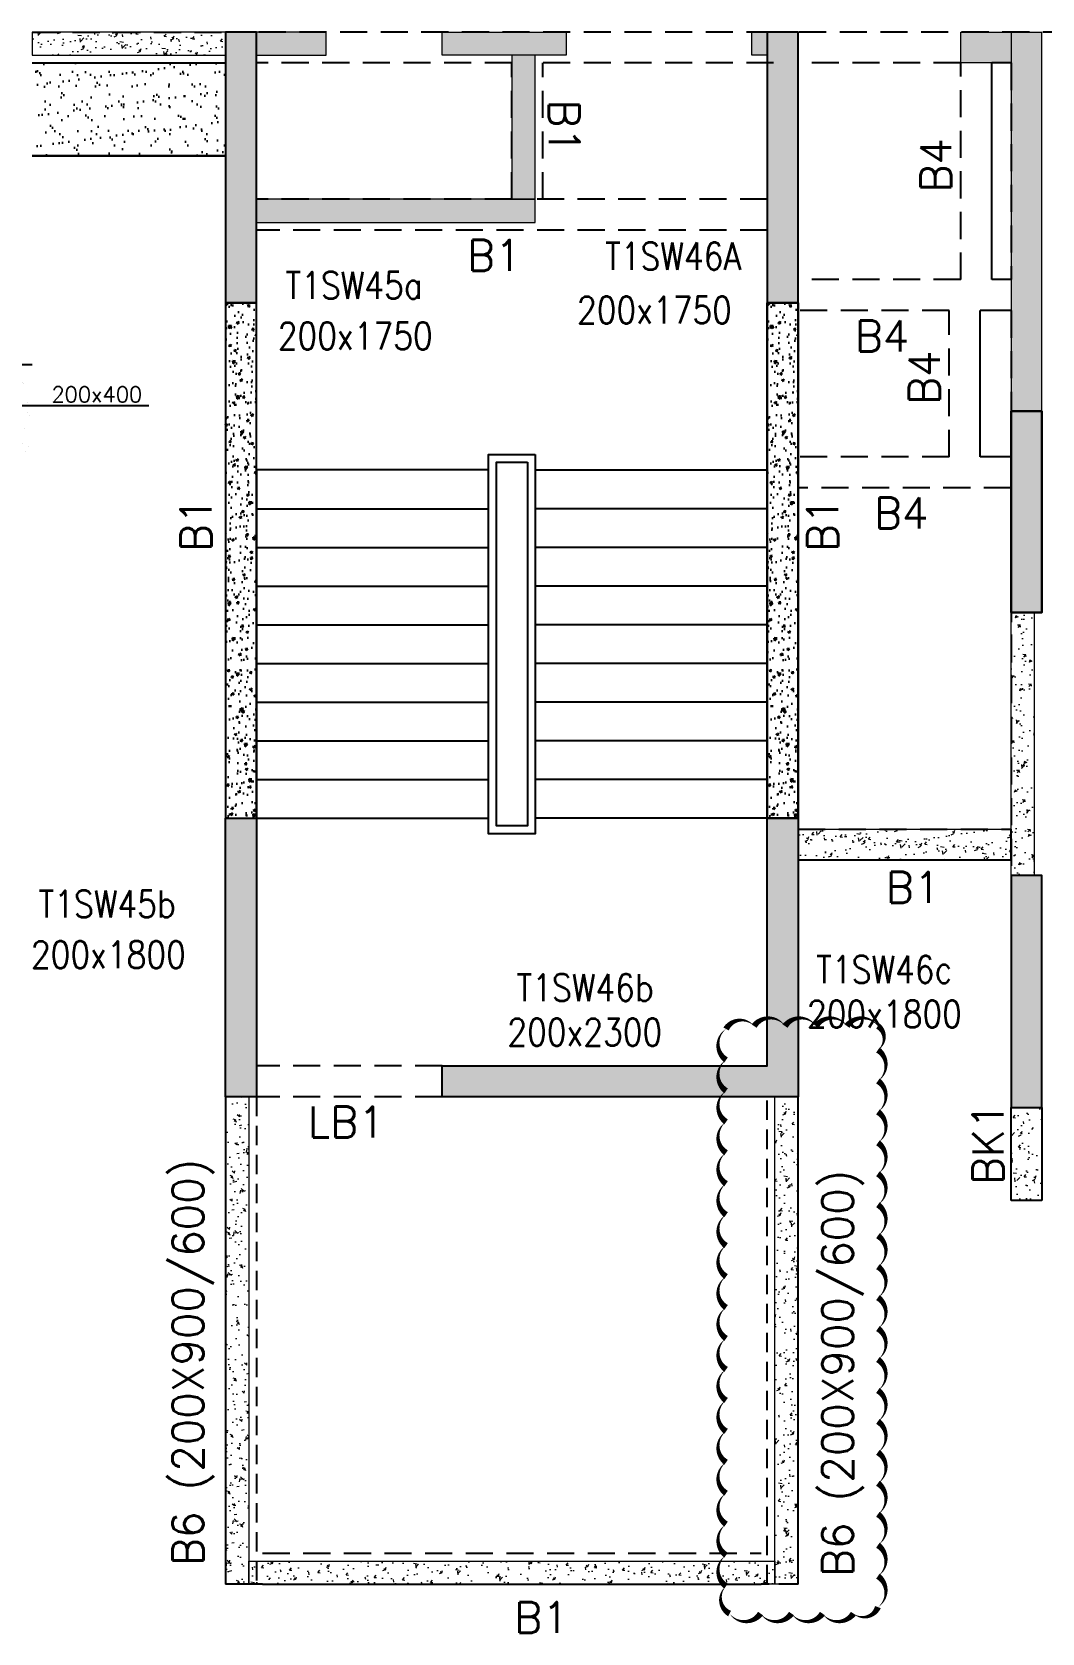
# Model space of a CAD drawing. Header units: millimetres. Extents: x 1078357 to 2594950, y -4969473 to -4636555.
# Drawn here: x 1941251 to 1947776, y -4672499 to -4662154 of the extents above; entities that cross this region are included whole.
import ezdxf

# ---------------------------------------------------------------- set-up
doc = ezdxf.new("R2010")
doc.units = ezdxf.units.MM
doc.header["$PDMODE"] = 35
for name, pattern in [('CONTINOUS', [0]), ('HIDDEN', [0.375, 0.25, -0.125]), ('New Retail block$0$CONTINOUS', [0])]:
    doc.linetypes.add(name, pattern=pattern)
doc.layers.get('0').update_dxf_attribs({"lineweight": 0})
doc.layers.get('Defpoints').update_dxf_attribs({"lineweight": 0})
for name, color, linetype, lineweight in [('A-_ANOTDIMA_D-', 6, 'Continuous', 13), ('COL. NO.', 30, 'Continuous', 25), ('COL. SIZE', 7, 'Continuous', 25), ('DIM', 9, 'Continuous', 25), ('HATCH', 8, 'Continuous', 30), ('RCC UPSTAND', 43, 'Continuous', 30), ('S-NON STR RCC WALL', 8, 'Continuous', 0)]:
    doc.layers.add(name, color=color, linetype=linetype, lineweight=lineweight)
for name, color, linetype in [('B-200x300', 212, 'HIDDEN'), ('B-200x650', 241, 'HIDDEN'), ('B-200X900-600', 211, 'HIDDEN'), ('DC BEAM NO.', 7, 'Continuous'), ('NON STR. RCC WALL', 6, 'Continuous'), ('S-COLUMN_SHEAR WALL', 1, 'Continuous'), ('S-PROJECTION', 54, 'New Retail block$0$CONTINOUS'), ('S-STAIR', 8, 'Continuous')]:
    doc.layers.add(name, color=color, linetype=linetype)
doc.styles.add('Roman', font='romans')
doc.styles.add('ROMANS', font='romans.shx', dxfattribs={"width": 0.85})
doc.dimstyles.new('HARESH', dxfattribs={"dimtxt": 150, "dimasz": 75, "dimexe": 0, "dimexo": 0, "dimgap": 25, "dimtad": 1, "dimdec": 0, "dimdsep": 46, "dimtxsty": 'Roman', "dimblk": 'OBLIQUE', "dimcen": 225, "dimdle": 25, "dimclrd": 2, "dimclre": 2, "dimclrt": 7, "dimadec": 8, "dimazin": 1, "dimtfac": 1, "dimtdec": 0, "dimtmove": 0, "dimatfit": 0, "dimfxl": 1, "dimlwd": -1, "dimlwe": -1, "dimarcsym": 0})
pattern_1 = [(230, (3085012.55, -9517087.44), (-182.184669, 15.9390855), [19.05, -209.55]), (175, (3085012.55, -9517087.44), (35.2434214, -191.056845), [15.24, -167.640584]), (280.4514447, (3084997.36, -9517086.11), (-146.941247, -175.117752), [16.190009, -178.0902446]), (226.1842, (3085012.55, -9517138.24), (-271.079041, 42.042328), [28.575, -314.325]), (276.6355576, (3084989.96, -9517134.74), (-237.404134, -247.426125), [24.285023, -267.135608]), (171.184151, (3085012.55, -9517138.24), (-237.404134, -247.426125), [22.859967, -251.459732]), (201, (3084987.15, -9517125.54), (-151.6143913, 102.265198), [19.05, -209.55]), (146, (3084987.15, -9517125.54), (-61.802028, -184.187966), [15.24, -167.64]), (251.451445, (3084974.51, -9517117.02), (-213.416419, -81.922769), [16.190009, -178.0899376]), (217.5, (3085012.547, -9517087.44), (-3.08860325, -84.5550389), [0, -165.608, 0, -170.18, 0, -168.275]), (187.5, (3085012.55, -9517087.44), (-66.8196625, -100.1805748), [0, -97.028, 0, -161.798, 0, -64.135]), (147.5, (3085069.19, -9517087.44), (-135.5905952, 5.728744), [0, -63.5, 0, -198.12, 0, -262.89]), (137.5, (3085094.59, -9517087.44), (-148.1291814, -25.426491), [0, -82.55, 0, -131.572, 0, -186.69])]

# ---------------------------------------------------------------- blocks, each defined once
blk = doc.blocks.new('_Oblique')
at = {"color": 0, "linetype": 'ByBlock', "lineweight": -2}
blk.add_line((-0.5, -0.5), (0.5, 0.5), dxfattribs=at)
blk = doc.blocks.new('*D1490')
at = {"layer": 'Defpoints', "color": 0, "ltscale": 700, "transparency": 16777216}
for p in [(1940601, -4664304, 0), (1941051, -4664304, 0), (1941051, -4664570)]:
    blk.add_point(p, dxfattribs=at)
at = {"layer": 'DIM', "color": 2, "ltscale": 700, "transparency": 16777216}
for p, q in [((1940601, -4664304), (1940601, -4664570)), ((1941051, -4664304), (1941051, -4664570)), ((1940601, -4664570), (1940526, -4664570)), ((1940601, -4664570), (1941051, -4664570)), ((1940601, -4664570), (1941051, -4664570)), ((1941051, -4664570), (1941126, -4664570)), ((1942007, -4664570), (1941051, -4664570))]:
    blk.add_line(p, q, dxfattribs=at)
at = {"layer": 'DIM', "color": 2, "ltscale": 700, "transparency": 16777216, "xscale": 75, "yscale": 75, "zscale": 75}
blk.add_blockref('_Oblique', (1940601, -4664570), dxfattribs=at)
at = {"layer": 'DIM', "color": 2, "ltscale": 700, "transparency": 16777216, "xscale": 75, "yscale": 75, "zscale": 75, "rotation": 180}
blk.add_blockref('_Oblique', (1941051, -4664570), dxfattribs=at)
at = {"layer": 'DIM', "color": 7, "ltscale": 700, "transparency": 16777216, "insert": (1941670, -4664495), "char_height": 150, "attachment_point": 5, "style": 'Roman'}
blk.add_mtext('{\\H0.666667x;200x400}', dxfattribs=at)
blk = doc.blocks.new('G$CD63B60BD')
at = {"layer": 'COL. NO.', "linetype": 'Continuous', "style": 'ROMANS', "width": 0.85}
for s, p in [('T1SW46A', (15627, 5414, -320)), ('T1SW45a', (13562, 5226, -320)), ('T1SW45b', (11967, 1228, 0)), ('T1SW46c', (16991, 805, -320)), ('T1SW46b', (15055, 688, -320))]:
    blk.add_text(s, height=175, dxfattribs=at).set_placement(p)
at = {"layer": 'COL. SIZE', "linetype": 'Continuous', "style": 'ROMANS', "width": 0.85}
for s, p in [('200x1750', (15446, 5066, -320)), ('200x1750', (13513, 4899, -320)), ('200x1800', (11918, 901, 0)), ('200x1800', (16932, 517, -320)), ('200x2300', (14996, 400, -320))]:
    blk.add_text(s, height=175, dxfattribs=at).set_placement(p)

msp = doc.modelspace()

# ---------------------------------------------------------------- hatches: boundary and pattern name
at = {"layer": 'HATCH'}
h = msp.add_hatch(dxfattribs=at)
h.set_pattern_fill('AR-SAND', color=8, scale=3, angle=179.97015)
h.set_pattern_definition([(37.4701541, (-1995781.82, 14020335.54), (-4.72361136, 146.8264517), [0, -115.824, 0, -129.54, 0, -123.825]), (7.4701541, (-1995781.82, 14020335.54), (134.9689868, 214.9772528), [0, -62.484, 0, -104.394, 0, -40.005]), (327.4701541, (-1995875.55, 14020335.59), (237.2979035, 0.3075449), [0, -38.1, 0, -137.16, 0, -179.07]), (317.4701541, (-1995875.55, 14020335.59), (229.1017424, 66.759465), [0, -19.05, 0, -89.916, 0, -102.87])])
h.paths.add_polyline_path([(1942501.4, -4662353.7), (1941251.4, -4662353.7), (1941251.4, -4662953.9), (1942501.4, -4662953.9)])
h = msp.add_hatch(dxfattribs=at)
h.set_pattern_fill('AR-SAND', color=8, scale=3, angle=179.97015)
h.set_pattern_definition([(37.4701541, (-2008131.83, 14018385.61), (-4.72361136, 146.8264517), [0, -115.824, 0, -129.54, 0, -123.825]), (7.4701541, (-2008131.83, 14018385.6), (134.9689868, 214.9772528), [0, -62.484, 0, -104.394, 0, -40.005]), (327.4701541, (-2008225.56, 14018385.66), (237.2979035, 0.3075449), [0, -38.1, 0, -137.16, 0, -179.07]), (317.4701541, (-2008225.56, 14018385.66), (229.1017424, 66.759465), [0, -19.05, 0, -89.916, 0, -102.87])])
h.paths.add_polyline_path([(1941251.4, -4664303.8), (1939926.4, -4664303.8), (1939926.4, -4664903.8), (1941251.4, -4664903.8)])
at = {"layer": 'RCC UPSTAND'}
h = msp.add_hatch(dxfattribs=at)
h.set_pattern_fill('AR-CONC', color=8, scale=20, angle=180)
h.set_pattern_definition([(230, (4479344.4, -7876849.68), (-143.4520365, 12.550427), [15, -165]), (175, (4479344.4, -7876849.68), (27.7502667, -150.438427), [12, -132]), (280.4514445, (4479332.45, -7876848.63), (-115.7017693, -137.887998), [12.7480384, -140.2284224]), (226.1842, (4479344.4, -7876889.68), (-213.448266, 33.103856), [22.5, -247.5]), (276.6356355, (4479326.61, -7876886.92), (-186.932389, -194.82372), [19.122068, -210.342752]), (171.184164, (4479344.4, -7876889.68), (-186.932389, -194.82372), [18, -198]), (201, (4479324.4, -7876879.68), (-119.3814104, 80.523778), [15, -165]), (146, (4479324.4, -7876879.68), (-48.6630664, -145.030009), [12, -132]), (251.4514447, (4479314.45, -7876872.97), (-168.0444753, -64.5062306), [12.748038, -140.2284224]), (217.5, (4479344.4, -7876849.68), (-2.43197106, -66.57877077), [0, -130.4, 0, -134, 0, -132.5]), (187.5, (4479344.4, -7876849.68), (-52.6139075, -78.8823424), [0, -76.4, 0, -127.4, 0, -50.5]), (147.5, (4479389, -7876849.68), (-106.7644872, 4.51097435), [0, -50, 0, -156, 0, -207]), (137.5, (4479409, -7876849.68), (-116.6372339, -20.0209965), [0, -65, 0, -103.6, 0, -147])])
h.paths.add_polyline_path([(1942701.2, -4667233.8), (1942701.2, -4663903.8), (1942501.7, -4663903.8), (1942501.7, -4667233.8)])
h = msp.add_hatch(dxfattribs=at)
h.set_pattern_fill('AR-CONC', color=8, scale=20, angle=180)
h.set_pattern_definition([(230, (4482844.4, -7876849.68), (-143.4520365, 12.550427), [15, -165]), (175, (4482844.4, -7876849.68), (27.7502667, -150.438427), [12, -132]), (280.4514445, (4482832.45, -7876848.63), (-115.7017693, -137.887998), [12.7480384, -140.2284224]), (226.1842, (4482844.4, -7876889.68), (-213.448266, 33.103856), [22.5, -247.5]), (276.6356355, (4482826.61, -7876886.92), (-186.932389, -194.82372), [19.122068, -210.342752]), (171.184164, (4482844.4, -7876889.68), (-186.932389, -194.82372), [18, -198]), (201, (4482824.4, -7876879.68), (-119.3814104, 80.523778), [15, -165]), (146, (4482824.4, -7876879.68), (-48.6630664, -145.030009), [12, -132]), (251.4514447, (4482814.45, -7876872.97), (-168.0444753, -64.5062306), [12.748038, -140.2284224]), (217.5, (4482844.4, -7876849.68), (-2.43197106, -66.57877077), [0, -130.4, 0, -134, 0, -132.5]), (187.5, (4482844.4, -7876849.68), (-52.6139075, -78.8823424), [0, -76.4, 0, -127.4, 0, -50.5]), (147.5, (4482889, -7876849.68), (-106.7644872, 4.51097435), [0, -50, 0, -156, 0, -207]), (137.5, (4482909, -7876849.68), (-116.6372339, -20.0209965), [0, -65, 0, -103.6, 0, -147])])
h.paths.add_polyline_path([(1946201.2, -4667233.8), (1946201.2, -4663903.8), (1946001.7, -4663903.8), (1946001.7, -4667233.8)])
at = {"layer": 'S-COLUMN_SHEAR WALL', "lineweight": 25}
h = msp.add_hatch(color=1, dxfattribs=at)
h.dxf.hatch_style = 1
h.paths.add_polyline_path([(1942701.2, -4663903.8), (1942701.2, -4662153.8), (1942501.2, -4662153.8), (1942501.2, -4663903.8), (1942701.2, -4663903.8)], is_closed=False)
h = msp.add_hatch(color=1, dxfattribs=at)
h.dxf.hatch_style = 1
h.paths.add_polyline_path([(1946001.2, -4662153.9), (1946001.2, -4663903.8), (1946201.2, -4663903.8), (1946201.2, -4662153.9), (1946001.2, -4662153.9)], is_closed=False)
at = {"layer": 'S-COLUMN_SHEAR WALL', "lineweight": 25, "extrusion": (-1.00316e-06, -1.91639e-11, 1)}
h = msp.add_hatch(color=1, dxfattribs=at)
h.dxf.hatch_style = 1
h.paths.add_polyline_path([(1947576.2, -4664603.8), (1947776.2, -4664603.8), (1947776.2, -4665903.8), (1947576.2, -4665903.8)])
at = {"layer": 'S-COLUMN_SHEAR WALL', "lineweight": 25, "extrusion": (1.00316e-06, -2.11765e-11, 1)}
h = msp.add_hatch(color=1, dxfattribs=at)
h.dxf.hatch_style = 1
h.paths.add_polyline_path([(1947776.2, -4664603.8), (1947576.2, -4664603.8), (1947576.2, -4665903.8), (1947776.2, -4665903.8)])
at = {"layer": 'S-COLUMN_SHEAR WALL', "lineweight": 25}
h = msp.add_hatch(color=1, dxfattribs=at)
h.dxf.hatch_style = 1
h.paths.add_polyline_path([(1942701.2, -4669033.8), (1942701.2, -4667233.8), (1942501.2, -4667233.8), (1942501.2, -4669033.8)])
h = msp.add_hatch(color=1, dxfattribs=at)
h.dxf.hatch_style = 1
h.paths.add_polyline_path([(1946201.2, -4669033.9), (1946201.2, -4667233.8), (1946001.2, -4667233.8), (1946001.2, -4668833.9), (1943901.2, -4668833.8), (1943901.2, -4669033.8)])
h = msp.add_hatch(color=1, dxfattribs=at)
h.dxf.hatch_style = 1
h.paths.add_polyline_path([(1947576.2, -4669103.8), (1947776.2, -4669103.8), (1947776.2, -4667603.8), (1947576.2, -4667603.8)])
at = {"layer": 'S-NON STR RCC WALL'}
h = msp.add_hatch(dxfattribs=at)
h.set_pattern_fill('AR-CONC', color=256)
h.set_pattern_definition([(50, (-5507294, 27894477.33), (182.184669, -15.93908554), [19.05, -209.55]), (355, (-5507294, 27894477.33), (-35.2434214, 191.0568452), [15.24, -167.6405842]), (100.4514447, (-5507278.81, 27894476), (146.9412471, 175.1177519), [16.1900088, -178.0902446]), (46.1842, (-5507294, 27894528.13), (271.0790409, -42.042328), [28.575, -314.325]), (96.6355576, (-5507271.4, 27894524.62), (237.404134, 247.4261246), [24.2850231, -267.1356082]), (351.1841512, (-5507294, 27894528.13), (237.404134, 247.4261246), [22.859967, -251.459732]), (21, (-5507268.6, 27894515.43), (151.6143913, -102.2651982), [19.05, -209.55]), (326, (-5507268.6, 27894515.43), (61.8020283, 184.1879661), [15.24, -167.64]), (71.451445, (-5507255.96, 27894506.9), (213.4164193, 81.9227689), [16.1900088, -178.0899376]), (37.5, (-5507293.994, 27894477.327), (3.08860325, 84.55503887), [0, -165.608, 0, -170.18, 0, -168.275]), (7.5, (-5507293.99, 27894477.33), (66.8196625, 100.18057482), [0, -97.028, 0, -161.798, 0, -64.135]), (327.5, (-5507350.636, 27894477.327), (135.59059517, -5.72874399), [0, -63.5, 0, -198.12, 0, -262.89]), (317.5, (-5507376.04, 27894477.33), (148.1291814, 25.42649103), [0, -82.55, 0, -131.572, 0, -186.69])])
h.paths.add_polyline_path([(1942501.4, -4662153.7), (1941251.3, -4662153.7), (1941251.3, -4662303.7), (1942501.4, -4662303.7)])
at = {"layer": 'S-NON STR RCC WALL', "ltscale": 700}
h = msp.add_hatch(dxfattribs=at)
h.set_pattern_fill('AR-CONC', color=256)
h.set_pattern_definition(pattern_1)
h.paths.add_polyline_path([(1944701.4, -4662303.8), (1943901.4, -4662303.8), (1943901.4, -4662153.8), (1944701.4, -4662153.8)])
h.paths.add_polyline_path([(1943151.4, -4662153.8), (1942701.4, -4662153.8), (1942701.4, -4662303.8), (1943151.4, -4662303.8)])
h.paths.add_polyline_path([(1944351.4, -4663233.8), (1944501.4, -4663233.8), (1944501.4, -4662303.8), (1944351.4, -4662303.8)])
h.paths.add_polyline_path([(1942701.4, -4663383.8), (1944501.4, -4663383.8), (1944501.4, -4663233.8), (1942701.4, -4663233.8)])
h.paths.add_polyline_path([(1947776.4, -4662155.8), (1947576.4, -4662155.8), (1947576.4, -4664603.8), (1947776.4, -4664603.8)])
h.paths.add_polyline_path([(1945901.4, -4662153.8), (1946001.4, -4662153.8), (1946001.4, -4662303.8), (1945901.4, -4662303.8)])
h.paths.add_polyline_path([(1947251.4, -4662153.8), (1947576.4, -4662153.8), (1947576.4, -4662353.8), (1947251.4, -4662353.8)])
h = msp.add_hatch(dxfattribs=at)
h.set_pattern_fill('AR-CONC', color=256)
h.set_pattern_definition(pattern_1)
h.paths.add_polyline_path([(1947576.5, -4665903.8), (1947726.4, -4665903.8), (1947726.4, -4667603.8), (1947576.5, -4667603.8)])
at = {"layer": 'S-NON STR RCC WALL'}
h = msp.add_hatch(dxfattribs=at)
h.set_pattern_fill('AR-CONC', color=256)
h.set_pattern_definition([(50, (-6604518.71, 32577496.55), (182.184669, -15.93908554), [19.05, -209.55]), (355, (-6604518.71, 32577496.55), (-35.2434214, 191.0568452), [15.24, -167.6405842]), (100.4514447, (-6604503.53, 32577495.22), (146.9412471, 175.1177519), [16.1900088, -178.0902446]), (46.1842, (-6604518.7, 32577547.35), (271.0790409, -42.0423279), [28.575, -314.325]), (96.6355576, (-6604496.12, 32577543.85), (237.404134, 247.4261246), [24.2850231, -267.1356082]), (351.1841512, (-6604518.7, 32577547.35), (237.404134, 247.4261246), [22.859967, -251.459732]), (21, (-6604493.31, 32577534.65), (151.61439127, -102.2651982), [19.05, -209.55]), (326, (-6604493.31, 32577534.65), (61.80202835, 184.1879661), [15.24, -167.64]), (71.451445, (-6604480.68, 32577526.13), (213.4164193, 81.9227689), [16.1900088, -178.0899376]), (37.5, (-6604518.71, 32577496.55), (3.08860325, 84.55503887), [0, -165.608, 0, -170.18, 0, -168.275]), (7.5, (-6604518.71, 32577496.55), (66.8196625, 100.18057482), [0, -97.028, 0, -161.798, 0, -64.135]), (327.5, (-6604575.35, 32577496.55), (135.59059517, -5.72874399), [0, -63.5, 0, -198.12, 0, -262.89]), (317.5, (-6604600.75, 32577496.55), (148.1291814, 25.42649103), [0, -82.55, 0, -131.572, 0, -186.69])])
h.paths.add_polyline_path([(1947576.4, -4668253.7), (1947576.4, -4668253.7), (1947576.4, -4667503.8), (1946201.4, -4667503.8), (1946201.4, -4667303.8), (1947576.4, -4667303.8)])
h = msp.add_hatch(dxfattribs=at)
h.set_pattern_fill('AR-CONC', color=256, angle=90)
h.set_pattern_definition([(140, (-21346136.52, -9900251.08), (15.9390855, 182.184669), [19.05, -209.55]), (85, (-21346136.52, -9900251.08), (-191.0568452, -35.2434214), [15.24, -167.6405842]), (190.4514447, (-21346135.2, -9900235.9), (-175.1177519, 146.9412471), [16.1900088, -178.0902446]), (136.1842, (-21346187.32, -9900251.08), (42.042328, 271.0790409), [28.575, -314.325]), (186.6355576, (-21346183.82, -9900228.5), (-247.4261246, 237.404134), [24.285023, -267.135608]), (81.1841512, (-21346187.32, -9900251.08), (-247.4261246, 237.404134), [22.859967, -251.459732]), (111, (-21346174.62, -9900225.68), (102.2651982, 151.6143913), [19.05, -209.55]), (56, (-21346174.62, -9900225.68), (-184.1879661, 61.8020283), [15.24, -167.64]), (161.451445, (-21346166.1, -9900213.05), (-81.9227689, 213.4164193), [16.1900088, -178.0899376]), (127.5, (-21346136.52, -9900251.08), (-84.55503887, 3.08860325), [0, -165.608, 0, -170.18, 0, -168.275]), (97.5, (-21346136.52, -9900251.08), (-100.18057482, 66.8196625), [0, -97.028, 0, -161.798, 0, -64.135]), (57.5, (-21346136.52, -9900307.72), (5.728744, 135.59059517), [0, -63.5, 0, -198.12, 0, -262.89]), (47.5, (-21346136.52, -9900333.12), (-25.42649103, 148.1291814), [0, -82.55, 0, -131.572, 0, -186.69])])
h.paths.add_polyline_path([(1942501.3, -4672183.9), (1942501.3, -4669033.9), (1942651.3, -4669033.9), (1942651.3, -4672183.9)])
h = msp.add_hatch(dxfattribs=at)
h.set_pattern_fill('AR-CONC', color=256, angle=180)
h.set_pattern_definition([(50, (-4382640.64, 23304173.1), (182.184669, -15.9390855), [19.05, -209.55]), (355, (-4382640.64, 23304173.1), (-35.2434214, 191.0568452), [15.24, -167.6405842]), (100.4514447, (-4382625.45, 23304171.77), (146.9412471, 175.1177519), [16.1900088, -178.0902446]), (46.1842, (-4382640.64, 23304223.9), (271.0790409, -42.042328), [28.575, -314.325]), (96.6355576, (-4382618.05, 23304220.4), (237.404134, 247.4261246), [24.2850231, -267.1356082]), (351.1841512, (-4382640.64, 23304223.9), (237.404134, 247.4261246), [22.859967, -251.459732]), (21, (-4382615.24, 23304211.2), (151.6143913, -102.2651982), [19.05, -209.55]), (326, (-4382615.24, 23304211.2), (61.8020283, 184.1879661), [15.24, -167.64]), (71.451445, (-4382602.6, 23304202.68), (213.4164193, 81.9227689), [16.1900088, -178.0899376]), (37.5, (-4382640.635, 23304173.1), (3.08860325, 84.55503887), [0, -165.608, 0, -170.18, 0, -168.275]), (7.5, (-4382640.635, 23304173.1), (66.8196625, 100.18057482), [0, -97.028, 0, -161.798, 0, -64.135]), (327.5, (-4382697.28, 23304173.1), (135.59059517, -5.728744), [0, -63.5, 0, -198.12, 0, -262.89]), (317.5, (-4382722.68, 23304173.1), (148.1291814, 25.42649103), [0, -82.55, 0, -131.572, 0, -186.69])])
h.paths.add_polyline_path([(1946051.3, -4672183.9), (1946051.3, -4669033.9), (1946201.3, -4669033.9), (1946201.3, -4672183.9)])
h = msp.add_hatch(dxfattribs=at)
h.set_pattern_fill('AR-CONC', color=256, angle=180)
h.set_pattern_definition([(50, (-7682596.08, 37570003.53), (182.184669, -15.93908554), [19.05, -209.55]), (355, (-7682596.08, 37570003.53), (-35.2434214, 191.0568452), [15.24, -167.6405842]), (100.4514447, (-7682580.9, 37570002.2), (146.9412471, 175.1177519), [16.1900088, -178.0902446]), (46.1842, (-7682596.08, 37570054.33), (271.0790409, -42.0423279), [28.575, -314.325]), (96.6355576, (-7682573.5, 37570050.82), (237.404134, 247.4261246), [24.2850231, -267.1356082]), (351.1841512, (-7682596.08, 37570054.33), (237.404134, 247.4261246), [22.859967, -251.459732]), (21, (-7682570.68, 37570041.63), (151.61439127, -102.2651982), [19.05, -209.55]), (326, (-7682570.68, 37570041.63), (61.80202835, 184.1879661), [15.24, -167.64]), (71.451445, (-7682558.04, 37570033.1), (213.4164193, 81.9227689), [16.1900088, -178.0899376]), (37.5, (-7682596.08, 37570003.525), (3.08860325, 84.55503887), [0, -165.608, 0, -170.18, 0, -168.275]), (7.5, (-7682596.08, 37570003.525), (66.81966251, 100.18057482), [0, -97.028, 0, -161.798, 0, -64.135]), (327.5, (-7682652.72, 37570003.525), (135.59059517, -5.72874399), [0, -63.5, 0, -198.12, 0, -262.89]), (317.5, (-7682678.12, 37570003.53), (148.1291814, 25.42649103), [0, -82.55, 0, -131.572, 0, -186.69])])
h.paths.add_polyline_path([(1947776.2, -4669103.7), (1947576.2, -4669103.7), (1947576.2, -4669703.7), (1947776.2, -4669703.7), (1947776.2, -4669703.7), (1947776.2, -4669103.9)], is_closed=False)
h = msp.add_hatch(dxfattribs=at)
h.set_pattern_fill('AR-CONC', color=256, angle=180)
h.set_pattern_definition([(50, (-3285415.92, 18620153.91), (182.184669, -15.9390855), [19.05, -209.55]), (355, (-3285415.92, 18620153.91), (-35.2434214, 191.0568452), [15.24, -167.6405842]), (100.4514447, (-3285400.74, 18620152.58), (146.9412471, 175.1177519), [16.1900088, -178.0902446]), (46.1842, (-3285415.92, 18620204.71), (271.0790409, -42.042328), [28.575, -314.325]), (96.6355576, (-3285393.33, 18620201.2), (237.404134, 247.4261246), [24.285023, -267.135608]), (351.1841512, (-3285415.92, 18620204.7), (237.404134, 247.4261246), [22.859967, -251.459732]), (21, (-3285390.52, 18620192.01), (151.6143913, -102.2651982), [19.05, -209.55]), (326, (-3285390.52, 18620192.01), (61.8020283, 184.1879661), [15.24, -167.64]), (71.451445, (-3285377.88, 18620183.49), (213.4164193, 81.9227689), [16.1900088, -178.0899376]), (37.5, (-3285415.92, 18620153.91), (3.08860325, 84.55503887), [0, -165.608, 0, -170.18, 0, -168.275]), (7.5, (-3285415.92, 18620153.91), (66.8196625, 100.18057482), [0, -97.028, 0, -161.798, 0, -64.135]), (327.5, (-3285472.56, 18620153.91), (135.59059517, -5.728744), [0, -63.5, 0, -198.12, 0, -262.89]), (317.5, (-3285497.96, 18620153.91), (148.1291814, 25.42649103), [0, -82.55, 0, -131.572, 0, -186.69])])
h.paths.add_polyline_path([(1946051.3, -4672183.9), (1942651.3, -4672183.9), (1942651.3, -4672033.9), (1946051.3, -4672033.9)])

# ---------------------------------------------------------------- linework, layer by layer
at = {"color": 4, "ltscale": 700, "elevation": 0}
msp.add_lwpolyline([(1946716.3, -4668576.9, 0, 40, 0.5206), (1946516.3, -4668576.9, 0, 40, 0.5206), (1946316.3, -4668576.9, 0, 40, 0.5206), (1946116.3, -4668576.9, 0, 40, 0.5206), (1945916.3, -4668576.9, 0, 40, 0.5206), (1945735.3, -4668595.9, 0, 40, 0.5206), (1945735.3, -4668795.9, 0, 40, 0.5206), (1945735.3, -4668995.9, 0, 40, 0.5206), (1945735.3, -4669195.9, 0, 40, 0.5206), (1945735.3, -4669395.9, 0, 40, 0.5206), (1945735.3, -4669595.9, 0, 40, 0.5206), (1945735.3, -4669795.9, 0, 40, 0.5206), (1945735.3, -4669995.9, 0, 40, 0.5206), (1945735.3, -4670195.9, 0, 40, 0.5206), (1945735.3, -4670395.9, 0, 40, 0.5206), (1945735.3, -4670595.9, 0, 40, 0.5206), (1945735.3, -4670795.9, 0, 40, 0.5206), (1945735.3, -4670995.9, 0, 40, 0.5206), (1945735.3, -4671195.9, 0, 40, 0.5206), (1945735.3, -4671395.9, 0, 40, 0.5206), (1945735.3, -4671595.9, 0, 40, 0.5206), (1945735.3, -4671795.9, 0, 40, 0.5206), (1945735.3, -4671995.9, 0, 40, 0.5206), (1945735.3, -4672195.9, 0, 40, 0.5206), (1945758, -4672373.2, 0, 40, 0.5206), (1945958, -4672373.2, 0, 40, 0.5206), (1946158, -4672373.2, 0, 40, 0.5206), (1946358, -4672373.2, 0, 40, 0.5206), (1946558, -4672373.2, 0, 40, 0.5206), (1946716.3, -4672331.5, 0, 40, 0.5206), (1946716.3, -4672131.5, 0, 40, 0.5206), (1946716.3, -4671931.5, 0, 40, 0.5206), (1946716.3, -4671731.5, 0, 40, 0.5206), (1946716.3, -4671531.5, 0, 40, 0.5206), (1946716.3, -4671331.5, 0, 40, 0.5206), (1946716.3, -4671131.5, 0, 40, 0.5206), (1946716.3, -4670931.5, 0, 40, 0.5206), (1946716.3, -4670731.5, 0, 40, 0.5206), (1946716.3, -4670531.5, 0, 40, 0.5206), (1946716.3, -4670331.5, 0, 40, 0.5206), (1946716.3, -4670131.5, 0, 40, 0.5206), (1946716.3, -4669931.5, 0, 40, 0.5206), (1946716.3, -4669731.5, 0, 40, 0.5206), (1946716.3, -4669531.5, 0, 40, 0.5206), (1946716.3, -4669331.5, 0, 40, 0.5206), (1946716.3, -4669131.5, 0, 40, 0.5206), (1946716.3, -4668931.5, 0, 40, 0.5206), (1946716.3, -4668731.5, 0, 40, 0.5206), (1946716.3, -4668576.9, 0, 40, 0.5206)], format="xyseb", close=True, dxfattribs=at)
at = {"layer": 'B-200x300', "linetype": 'HIDDEN', "ltscale": 700}
for p, q in [((1947251.5, -4663753.8, 0), (1947251.5, -4662353.8, 0)), ((1947251.5, -4663753.8, 0), (1946201.4, -4663753.8, 0)), ((1947576.5, -4663753.8, 0), (1947451.5, -4663753.8, 0)), ((1947176.5, -4663953.8, 0), (1946201.4, -4663953.8, 0)), ((1947176.5, -4664898.8, 0), (1947176.5, -4663953.8, 0)), ((1947176.5, -4664898.8, 0), (1946201.4, -4664898.8, 0)), ((1947576.5, -4665098.8, 0), (1946201.4, -4665098.8, 0))]:
    msp.add_line(p, q, dxfattribs=at)
at = {"layer": 'B-200x300', "linetype": 'Continuous', "ltscale": 700}
for p, q in [((1947451.5, -4663753.8, 0), (1947451.5, -4662353.8, 0)), ((1947576.5, -4663953.8, 0), (1947376.5, -4663953.8, 0)), ((1947376.5, -4664898.8, 0), (1947376.5, -4663953.8, 0)), ((1947576.5, -4664898.8, 0), (1947376.5, -4664898.8, 0))]:
    msp.add_line(p, q, dxfattribs=at)
at = {"layer": 'B-200x650', "linetype": 'HIDDEN', "ltscale": 700}
for p, q in [((1941251.3, -4662153.7, 0), (1942501.4, -4662153.7, 0)), ((1946041.4, -4662153.7, 0), (1942701.4, -4662153.7, 0)), ((1953469.8, -4662153.8, 0), (1946201.4, -4662153.8, 0)), ((1944351.4, -4662353.7, 0), (1942701.4, -4662353.7, 0)), ((1944351.4, -4663233.8, 0), (1944351.4, -4662353.7, 0)), ((1946041.4, -4662353.7, 0), (1944501.4, -4662353.7, 0)), ((1944551.4, -4663233.8, 0), (1944551.4, -4662353.7, 0)), ((1947251.5, -4662353.8, 0), (1946201.5, -4662353.8, 0)), ((1947576.5, -4662353.8, 0), (1947451.5, -4662353.8, 0)), ((1947576.5, -4662353.8, 0), (1947576.5, -4663753.8, 0)), ((1944351.4, -4663233.8, 0), (1942701.4, -4663233.8, 0)), ((1946001.4, -4663233.8, 0), (1944501.4, -4663233.8, 0)), ((1946001.4, -4663433.8, 0), (1942701.4, -4663433.8, 0)), ((1947576.4, -4663953.8, 0), (1947576.4, -4667603.8, 0)), ((1946201.4, -4667303.8, 0), (1947576.4, -4667303.8, 0)), ((1943901.3, -4668833.8, 0), (1942701.3, -4668833.8, 0)), ((1943901.4, -4668833.7, 0), (1942701.4, -4668833.7, 0)), ((1943901.4, -4669033.7, 0), (1942701.4, -4669033.7, 0)), ((1942741.3, -4671983.9, 0), (1945961.3, -4671983.9, 0))]:
    msp.add_line(p, q, dxfattribs=at)
at = {"layer": 'B-200x650', "linetype": 'CONTINOUS', "ltscale": 700}
for p, q in [((1941251.3, -4662353.7, 0), (1942501.4, -4662353.7, 0)), ((1947576.4, -4667503.8, 0), (1947576.4, -4667303.7, 0)), ((1946201.4, -4667503.8, 0), (1947576.4, -4667503.8, 0)), ((1947576.2, -4669703.8, 0), (1947576.2, -4669103.8, 0)), ((1947776.2, -4669103.8, 0), (1947776.2, -4669703.8, 0)), ((1947776.2, -4669703.8, 0), (1947576.2, -4669703.8, 0)), ((1942741.3, -4672183.9, 0), (1945961.3, -4672183.9, 0))]:
    msp.add_line(p, q, dxfattribs=at)
at = {"layer": 'B-200x650', "linetype": 'Continuous', "ltscale": 700}
msp.add_line((1941251.4, -4664303.8, 0), (1939926.4, -4664303.8, 0), dxfattribs=at)
at = {"layer": 'B-200x650', "linetype": 'Continuous', "ltscale": 700, "elevation": 0}
for points in [[(1942701.2, -4663903.8), (1942501.2, -4663903.8), (1942501.2, -4667233.8), (1942701.2, -4667233.8)], [(1946001.2, -4663903.8), (1946201.2, -4663903.8), (1946201.2, -4667233.8), (1946001.2, -4667233.8)]]:
    msp.add_lwpolyline(points, close=True, dxfattribs=at)
at = {"layer": 'B-200X900-600', "linetype": 'ByBlock', "ltscale": 500}
for p, q in [((1942501.3, -4669033.9, 0), (1942501.3, -4672183.9, 0)), ((1946201.3, -4672183.9, 0), (1946201.3, -4669033.9, 0)), ((1942741.3, -4672183.9, 0), (1942501.3, -4672183.9, 0))]:
    msp.add_line(p, q, dxfattribs=at)
at = {"layer": 'B-200X900-600', "linetype": 'HIDDEN', "ltscale": 500}
for p, q in [((1942701.3, -4669033.9, 0), (1942701.3, -4672183.9, 0)), ((1946001.3, -4672183.9, 0), (1946001.3, -4669033.9, 0)), ((1946201.3, -4672183.9, 0), (1945961.3, -4672183.9, 0))]:
    msp.add_line(p, q, dxfattribs=at)
at = {"layer": 'NON STR. RCC WALL', "elevation": 0}
for points in [[(1942700.9, -4667233.8), (1942701.2, -4663903.8), (1942501.7, -4663903.8), (1942501.5, -4667233.8)], [(1946200.9, -4667233.8), (1946201.2, -4663903.8), (1946001.7, -4663903.8), (1946001.5, -4667233.8)]]:
    msp.add_lwpolyline(points, close=True, dxfattribs=at)
at = {"layer": 'S-COLUMN_SHEAR WALL', "color": 1, "lineweight": 25}
msp.add_line((1942501.2, -4663903.8, 0), (1942701.2, -4663903.8, 0), dxfattribs=at)
at = {"layer": 'S-COLUMN_SHEAR WALL', "color": 1, "lineweight": 25, "elevation": 0}
for points in [[(1942701.2, -4663903.8), (1942701.2, -4662153.8), (1942501.2, -4662153.8), (1942501.2, -4663903.8)], [(1947576.2, -4669103.8), (1947776.2, -4669103.8), (1947776.2, -4667603.8), (1947576.2, -4667603.8)]]:
    msp.add_lwpolyline(points, close=True, dxfattribs=at)
for points in [[(1946001.2, -4662153.9), (1946001.2, -4663903.8), (1946201.2, -4663903.8), (1946201.2, -4662153.9), (1946001.2, -4662153.9)], [(1942701.2, -4667233.8), (1942701.2, -4669033.8), (1942501.2, -4669033.8), (1942501.2, -4667233.8), (1942701.2, -4667233.8)], [(1946201.2, -4667233.8), (1946201.2, -4669033.9), (1943901.2, -4669033.8), (1943901.2, -4668833.8), (1946001.2, -4668833.9), (1946001.2, -4667233.8), (1946201.2, -4667233.8)]]:
    msp.add_lwpolyline(points, dxfattribs=at)
at = {"layer": 'S-COLUMN_SHEAR WALL', "color": 1, "lineweight": 25, "extrusion": (-1.00316e-06, -1.91639e-11, 1), "elevation": -2}
msp.add_lwpolyline([(1947576.2, -4664603.8), (1947776.2, -4664603.8), (1947776.2, -4665903.8), (1947576.2, -4665903.8)], close=True, dxfattribs=at)
at = {"layer": 'S-COLUMN_SHEAR WALL', "color": 1, "lineweight": 25, "extrusion": (1.00316e-06, -2.11765e-11, 1), "elevation": 2}
msp.add_lwpolyline([(1947776.2, -4664603.8), (1947576.2, -4664603.8), (1947576.2, -4665903.8), (1947776.2, -4665903.8)], close=True, dxfattribs=at)
at = {"layer": 'S-NON STR RCC WALL', "elevation": 0}
for points in [[(1942501.4, -4662153.7), (1941251.3, -4662153.7), (1941251.3, -4662303.7), (1942501.4, -4662303.7)], [(1943151.4, -4662153.8), (1942701.4, -4662153.8), (1942701.4, -4662303.8), (1943151.4, -4662303.8)], [(1944701.4, -4662303.8), (1943901.4, -4662303.8), (1943901.4, -4662153.8), (1944701.4, -4662153.8)], [(1945901.4, -4662153.8), (1946001.4, -4662153.8), (1946001.4, -4662303.8), (1945901.4, -4662303.8)], [(1947251.4, -4662153.8), (1947576.4, -4662153.8), (1947576.4, -4662353.8), (1947251.4, -4662353.8)], [(1947776.4, -4662155.8), (1947576.4, -4662155.8), (1947576.4, -4664603.8), (1947776.4, -4664603.8)], [(1944351.4, -4663233.8), (1944501.4, -4663233.8), (1944501.4, -4662303.8), (1944351.4, -4662303.8)], [(1942701.4, -4663383.8), (1944501.4, -4663383.8), (1944501.4, -4663233.8), (1942701.4, -4663233.8)], [(1947576.5, -4665903.8), (1947726.4, -4665903.8), (1947726.4, -4667603.8), (1947576.5, -4667603.8)], [(1947576.4, -4667503.8), (1947576.4, -4667503.8), (1947576.4, -4667503.8), (1946201.4, -4667503.8), (1946201.4, -4667303.8), (1947576.4, -4667303.8)]]:
    msp.add_lwpolyline(points, close=True, dxfattribs=at)
at = {"layer": 'S-NON STR RCC WALL', "color": 1, "elevation": 0}
for points in [[(1942501.3, -4672183.9), (1942501.3, -4669033.9), (1942651.3, -4669033.9), (1942651.3, -4672183.9)], [(1946051.3, -4672183.9), (1946051.3, -4669033.9), (1946201.3, -4669033.9), (1946201.3, -4672183.9)], [(1946051.3, -4672183.9), (1942651.3, -4672183.9), (1942651.3, -4672033.9), (1946051.3, -4672033.9)]]:
    msp.add_lwpolyline(points, close=True, dxfattribs=at)
at = {"layer": 'S-PROJECTION'}
for p, q in [((1941251.4, -4662953.8, 0), (1942501.4, -4662953.8, 0)), ((1942501.4, -4662953.8, 0), (1941251.4, -4662953.8, 0))]:
    msp.add_line(p, q, dxfattribs=at)
at = {"layer": 'S-STAIR', "elevation": 0}
for points in [[(1944501.4, -4664883.8), (1944501.4, -4667333.8), (1944201.4, -4667333.8), (1944201.4, -4664883.8)], [(1944451.4, -4664933.8), (1944451.4, -4667283.8), (1944251.4, -4667283.8), (1944251.4, -4664933.8)]]:
    msp.add_lwpolyline(points, close=True, dxfattribs=at)
for points in [[(1944201.4, -4664983.8), (1942701.4, -4664983.8)], [(1942701.4, -4664983.8), (1942701.4, -4667233.8), (1944201.4, -4667233.8)], [(1944501.4, -4664983.8), (1946001.4, -4664983.8)], [(1946001.4, -4664983.8), (1946001.4, -4667233.8), (1944501.4, -4667233.8)], [(1942701.4, -4665233.8), (1944201.4, -4665233.8)], [(1946001.4, -4665233.8), (1944501.4, -4665233.8)], [(1942701.4, -4665483.8), (1944201.4, -4665483.8)], [(1946001.4, -4665483.8), (1944501.4, -4665483.8)], [(1942701.4, -4665733.8), (1944201.4, -4665733.8)], [(1946001.4, -4665733.8), (1944501.4, -4665733.8)], [(1942701.4, -4665983.8), (1944201.4, -4665983.8)], [(1946001.4, -4665983.8), (1944501.4, -4665983.8)], [(1942701.4, -4666233.8), (1944201.4, -4666233.8)], [(1946001.4, -4666233.8), (1944501.4, -4666233.8)], [(1942701.4, -4666483.8), (1944201.4, -4666483.8)], [(1946001.4, -4666483.8), (1944501.4, -4666483.8)], [(1942701.4, -4666733.8), (1944201.4, -4666733.8)], [(1946001.4, -4666733.8), (1944501.4, -4666733.8)], [(1942701.4, -4666983.8), (1944201.4, -4666983.8)], [(1946001.4, -4666983.8), (1944501.4, -4666983.8)]]:
    msp.add_lwpolyline(points, dxfattribs=at)

# ---------------------------------------------------------------- block references
at = {"layer": 'A-_ANOTDIMA_D-', "color": 2, "ltscale": 700}
msp.add_blockref('G$CD63B60BD', (1929326.2, -4669103.8, 0), dxfattribs=at)

# ---------------------------------------------------------------- texts
at = {"layer": 'B-200x300', "linetype": 'HIDDEN', "ltscale": 500, "style": 'ROMANS'}
for rotation, p in [(89.99906, (1947190.5, -4663190.3, -2.7)), (359.99906, (1946567.8, -4664217.3, -2.7)), (89.99906, (1947115.5, -4664562.8, -2.7)), (359.99906, (1946691.6, -4665362.3, -2.7))]:
    msp.add_text('B4', height=200, rotation=rotation, dxfattribs=at).set_placement(p)
at = {"layer": 'B-200x650', "linetype": 'HIDDEN', "ltscale": 700, "style": 'ROMANS'}
msp.add_text('B1', height=200, rotation=269.99906, dxfattribs=at).set_placement((1944589.2, -4662589.9, -2.7))
at = {"layer": 'B-200x650', "linetype": 'HIDDEN', "ltscale": 500, "style": 'ROMANS'}
for rotation, p in [(359.99906, (1944061.9, -4663697.3, -2.7)), (0.00094, (1946768.3, -4667780.6, -2.7)), (0.00094, (1944367.1, -4672498.7, -2.7))]:
    msp.add_text('B1', height=200, rotation=rotation, dxfattribs=at).set_placement(p)
at = {"layer": 'B-200x650', "linetype": 'Continuous', "ltscale": 700, "style": 'ROMANS'}
for p in [(1942410.2, -4665513.2, -2.7), (1946459, -4665513.2, -2.7)]:
    msp.add_text('B1', height=200, rotation=89.99906, dxfattribs=at).set_placement(p)
at = {"layer": 'B-200x650', "linetype": 'CONTINOUS', "ltscale": 700, "style": 'ROMANS'}
msp.add_text('BK1', height=200, rotation=90, dxfattribs=at).set_placement((1947526.8, -4669603.4, 50))
at = {"layer": 'B-200X900-600', "linetype": 'HIDDEN', "ltscale": 500, "style": 'ROMANS'}
for p in [(1942358.6, -4672065.5, 47.3), (1946555.9, -4672136.6, 47.3)]:
    msp.add_text('B6 (200X900/600)', height=200, rotation=90.00094, dxfattribs=at).set_placement(p)
at = {"layer": 'DC BEAM NO.', "linetype": 'HIDDEN', "ltscale": 500, "style": 'ROMANS'}
for p in [(1943032.3, -4669297.3, -2.7), (1943032.3, -4669297.3, -2.7), (1943032.3, -4669297.3, -2.7), (1943032.4, -4669297.2, -2.7)]:
    msp.add_text('LB1', height=200, rotation=359.99906, dxfattribs=at).set_placement(p)

# ---------------------------------------------------------------- dimensions: what is measured, and where the dimension line sits
at = {"layer": 'DIM', "ltscale": 700}
dim = msp.add_linear_dim(base=(1941051, -4664569.8, 0), p1=(1940601, -4664303.8, 0), p2=(1941051, -4664303.8, 0), angle=180, text='{\\H0.666667x;200x400}', dimstyle='HARESH', override={"dimtxsty": 'Roman', "dimtmove": 1}, dxfattribs=at)
dim.commit()
dim.dimension.update_dxf_attribs({"geometry": '*D1490', "text_midpoint": (1941670.3, -4664548.1, 0), "dimtype": 160})

doc.saveas('drawing.dxf')
